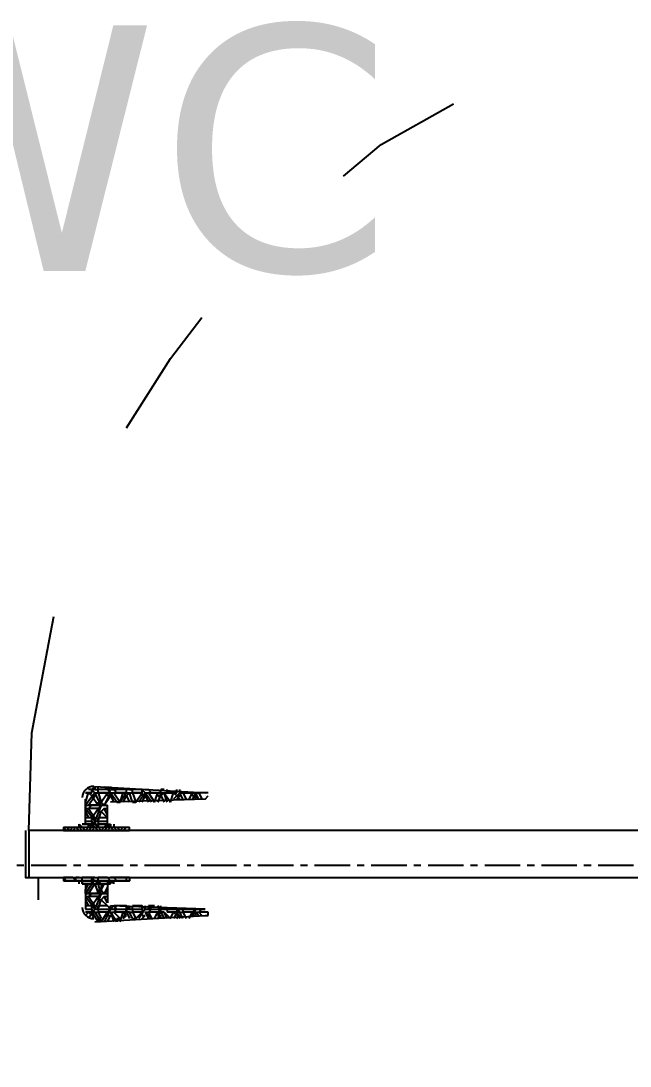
# Model space of a CAD drawing. Header units: centimetres. Extents: x -135 to 4129, y -1176 to 1044.
# Drawn here: x 655 to 709.5, y 552.5 to 646.1 of the extents above; entities that cross this region are included whole.
import ezdxf
from ezdxf.enums import TextEntityAlignment as Align

# ---------------------------------------------------------------- set-up
doc = ezdxf.new("R2010")
doc.units = ezdxf.units.CM
doc.linetypes.add('CENTER', pattern=[5.08, 3.175, -0.635, 0.635, -0.635])
for name, color, linetype in [('AKS', 4, 'CENTER'), ('IC_DUVAR_60', 30, 'Continuous'), ('IC_KAPILAR', 7, 'Continuous'), ('ODA_ADLARI', 7, 'Continuous'), ('OZEL_PANEL_OLCU_CM', 3, 'Continuous')]:
    doc.layers.add(name, color=color, linetype=linetype)
doc.styles.add('PORTMAN', font='DejaVuSans.ttf')
doc.dimstyles.new('PORTMAN', dxfattribs={"dimtxt": 14, "dimasz": 9, "dimexe": 6, "dimexo": 5, "dimgap": 4, "dimtad": 1, "dimtxsty": 'PORTMAN', "dimblk": 'ARCHTICK', "dimcen": 2.5, "dimazin": 3, "dimtfac": 0.5, "dimtmove": 2, "dimatfit": 3})

# ---------------------------------------------------------------- blocks, each defined once
blk = doc.blocks.new('kaynak-ic-kapi')
at = {"color": 133, "linetype": 'Continuous', "lineweight": 25, "true_color": 0x6ec1dd}
for p, q in [((54259.032, 7922.696), (54259.314, 7922.978)), ((54259.314, 7922.978), (54259.314, 7922.696)), ((54259.314, 7922.978), (54269.182, 7922.414)), ((54259.596, 7922.696), (54259.596, 7922.978)), ((54260.16, 7922.978), (54260.442, 7922.696)), ((54260.442, 7922.978), (54260.442, 7922.696)), ((54260.724, 7922.696), (54260.724, 7922.978)), ((54258.468, 7922.414), (54259.032, 7922.414)), ((54259.032, 7922.414), (54258.468, 7922.414)), ((54258.468, 7921.568), (54258.75, 7922.414)), ((54258.75, 7922.696), (54258.75, 7922.696)), ((54259.032, 7922.696), (54258.75, 7922.696)), ((54258.75, 7922.696), (54258.75, 7922.696)), ((54259.032, 7922.132), (54258.75, 7922.414)), ((54258.75, 7921.286), (54259.314, 7922.132)), ((54259.032, 7922.414), (54259.032, 7922.696)), ((54259.314, 7922.696), (54259.032, 7922.696)), ((54259.032, 7922.414), (54259.032, 7922.414)), ((54259.314, 7922.414), (54259.032, 7922.132)), ((54259.032, 7922.132), (54259.314, 7922.132)), ((54259.032, 7922.132), (54259.596, 7921.286)), ((54259.314, 7922.696), (54259.596, 7922.696)), ((54259.314, 7922.414), (54259.596, 7922.414)), ((54259.596, 7922.414), (54259.596, 7922.696)), ((54260.442, 7922.696), (54259.596, 7922.696)), ((54259.596, 7922.414), (54259.596, 7922.414)), ((54260.442, 7922.414), (54259.596, 7922.414)), ((54259.596, 7922.414), (54259.878, 7921.568)), ((54259.878, 7921.568), (54260.442, 7922.414)), ((54260.724, 7922.414), (54260.16, 7921.286)), ((54260.16, 7921.286), (54260.724, 7922.132)), ((54260.724, 7922.414), (54260.442, 7922.696)), ((54260.724, 7922.414), (54260.442, 7922.414)), ((54260.442, 7922.132), (54260.442, 7922.414)), ((54260.442, 7922.132), (54260.724, 7922.132)), ((54261.006, 7922.696), (54260.724, 7922.696)), ((54260.724, 7922.696), (54260.724, 7922.696)), ((54260.724, 7922.696), (54261.006, 7922.696)), ((54260.724, 7922.414), (54260.724, 7922.132)), ((54260.724, 7922.414), (54261.006, 7922.414)), ((54260.724, 7922.132), (54261.006, 7921.568)), ((54261.288, 7922.414), (54261.006, 7922.696)), ((54262.134, 7922.696), (54261.006, 7922.696)), ((54261.006, 7922.696), (54261.288, 7922.696)), ((54261.288, 7922.414), (54261.006, 7922.414)), ((54262.134, 7922.414), (54261.006, 7922.414)), ((54261.006, 7922.414), (54261.57, 7921.568)), ((54262.134, 7922.414), (54261.57, 7921.568)), ((54261.57, 7921.568), (54261.852, 7922.414)), ((54261.852, 7922.696), (54261.852, 7922.696)), ((54261.852, 7922.696), (54261.852, 7922.696)), ((54262.134, 7922.132), (54261.852, 7922.414)), ((54261.852, 7921.568), (54262.134, 7922.132)), ((54262.134, 7922.414), (54262.134, 7922.696)), ((54262.134, 7922.414), (54262.134, 7922.696)), ((54262.416, 7922.696), (54262.134, 7922.696)), ((54262.134, 7922.414), (54262.134, 7922.414)), ((54262.416, 7922.414), (54262.134, 7922.132)), ((54262.134, 7922.132), (54262.134, 7922.132)), ((54262.134, 7922.132), (54262.416, 7921.568)), ((54262.416, 7922.696), (54262.416, 7922.696)), ((54262.416, 7922.696), (54262.698, 7922.696)), ((54262.698, 7921.568), (54262.416, 7922.414)), ((54262.416, 7922.414), (54262.698, 7922.414)), ((54262.698, 7922.414), (54262.698, 7922.696)), ((54263.543, 7922.696), (54262.698, 7922.696)), ((54262.698, 7922.696), (54262.698, 7922.696)), ((54262.698, 7922.414), (54262.698, 7922.414)), ((54263.543, 7922.414), (54262.698, 7922.414)), ((54262.698, 7922.414), (54262.979, 7921.568)), ((54262.979, 7921.568), (54263.543, 7922.414)), ((54263.825, 7922.414), (54263.261, 7921.568)), ((54263.543, 7922.414), (54263.543, 7922.696)), ((54263.543, 7922.696), (54263.543, 7922.696)), ((54263.543, 7922.696), (54263.543, 7922.696)), ((54263.543, 7922.414), (54263.543, 7922.414)), ((54263.543, 7922.132), (54263.543, 7922.414)), ((54263.543, 7922.132), (54263.825, 7922.132)), ((54263.543, 7921.568), (54263.825, 7922.132)), ((54263.825, 7922.696), (54263.825, 7922.696)), ((54263.825, 7922.696), (54263.825, 7922.696)), ((54263.825, 7922.696), (54264.107, 7922.696)), ((54263.825, 7922.414), (54263.825, 7922.132)), ((54263.825, 7922.414), (54264.107, 7922.414)), ((54263.825, 7922.132), (54264.107, 7921.568)), ((54264.389, 7922.414), (54264.107, 7922.696)), ((54264.107, 7922.696), (54264.107, 7922.696)), ((54264.389, 7922.414), (54264.107, 7922.414)), ((54264.953, 7922.414), (54264.107, 7922.414)), ((54264.107, 7922.414), (54264.671, 7921.568)), ((54264.671, 7921.568), (54264.953, 7922.414)), ((54265.235, 7922.414), (54264.953, 7921.568)), ((54265.235, 7922.414), (54264.953, 7922.414)), ((54264.953, 7922.132), (54264.953, 7922.414)), ((54264.953, 7922.132), (54265.235, 7922.132)), ((54264.953, 7921.568), (54265.235, 7922.132)), ((54265.235, 7922.414), (54265.235, 7922.696)), ((54265.235, 7922.414), (54265.235, 7922.696)), ((54265.517, 7922.696), (54265.235, 7922.696)), ((54265.517, 7922.414), (54265.235, 7922.132)), ((54265.235, 7922.132), (54265.517, 7921.568)), ((54265.517, 7922.696), (54265.517, 7922.696)), ((54265.517, 7922.696), (54265.517, 7922.696)), ((54265.517, 7922.696), (54265.517, 7922.696)), ((54265.799, 7921.568), (54265.517, 7922.414)), ((54265.517, 7922.414), (54265.517, 7922.414)), ((54265.517, 7922.414), (54266.081, 7921.568)), ((54265.799, 7922.414), (54265.799, 7922.696)), ((54265.799, 7922.414), (54265.799, 7922.414)), ((54266.645, 7922.414), (54265.799, 7922.414)), ((54266.081, 7921.568), (54266.363, 7922.414)), ((54266.927, 7922.414), (54266.363, 7921.85)), ((54266.645, 7922.132), (54266.363, 7922.414)), ((54266.645, 7922.414), (54266.645, 7922.696)), ((54266.645, 7922.414), (54266.645, 7922.414)), ((54266.927, 7922.414), (54266.645, 7922.132)), ((54266.645, 7922.132), (54266.927, 7922.132)), ((54266.645, 7921.85), (54266.927, 7922.132)), ((54266.645, 7922.132), (54266.927, 7921.85)), ((54266.927, 7922.414), (54268.336, 7922.414)), ((54266.927, 7922.414), (54267.209, 7922.414)), ((54267.209, 7922.414), (54267.209, 7922.414)), ((54267.209, 7922.414), (54267.209, 7922.414)), ((54268.054, 7922.414), (54267.209, 7922.414)), ((54267.209, 7922.414), (54267.491, 7921.85)), ((54267.772, 7921.85), (54268.054, 7922.414)), ((54268.336, 7922.414), (54268.054, 7921.85)), ((54268.336, 7922.414), (54268.054, 7922.414)), ((54268.054, 7922.132), (54268.054, 7922.414)), ((54268.054, 7922.132), (54268.336, 7922.132)), ((54268.618, 7921.85), (54268.336, 7922.414)), ((54268.336, 7922.414), (54268.336, 7922.414)), ((54268.336, 7922.414), (54268.336, 7922.132)), ((54268.336, 7922.414), (54268.618, 7922.414)), ((54268.336, 7921.85), (54268.336, 7922.132)), ((54268.336, 7922.132), (54268.618, 7921.85)), ((54268.9, 7922.414), (54268.618, 7922.414)), ((54269.464, 7922.414), (54268.618, 7922.414)), ((54268.618, 7922.414), (54268.9, 7921.85)), ((54269.182, 7921.85), (54269.464, 7922.132)), ((54269.464, 7922.132), (54269.464, 7922.132)), ((54258.468, 7921.85), (54258.468, 7921.568)), ((54258.468, 7919.595), (54258.468, 7921.85)), ((54258.468, 7921.286), (54258.468, 7921.568)), ((54258.468, 7921.568), (54258.468, 7921.568)), ((54258.468, 7921.286), (54258.468, 7921.286)), ((54258.468, 7921.286), (54258.75, 7921.286)), ((54259.032, 7921.286), (54258.75, 7921.286)), ((54259.032, 7921.286), (54258.75, 7921.004)), ((54259.596, 7921.286), (54258.75, 7921.286)), ((54259.596, 7921.568), (54259.596, 7921.286)), ((54259.596, 7921.568), (54259.878, 7921.568)), ((54259.878, 7921.286), (54259.596, 7921.286)), ((54259.878, 7921.286), (54259.596, 7921.004)), ((54260.16, 7921.286), (54259.878, 7921.568)), ((54260.16, 7921.286), (54260.16, 7921.286)), ((54260.442, 7921.286), (54260.442, 7921.286)), ((54260.442, 7921.286), (54260.442, 7921.286)), ((54260.442, 7919.595), (54260.442, 7921.286)), ((54269.182, 7921.85), (54260.724, 7921.568)), ((54260.724, 7921.286), (54260.724, 7921.286)), ((54261.288, 7921.568), (54261.288, 7921.568)), ((54261.288, 7921.568), (54261.57, 7921.568)), ((54262.698, 7921.568), (54262.698, 7921.568)), ((54262.698, 7921.568), (54262.979, 7921.568)), ((54258.468, 7921.004), (54258.468, 7920.723)), ((54258.468, 7921.004), (54258.75, 7921.004)), ((54258.468, 7920.723), (54258.468, 7920.723)), ((54258.468, 7920.723), (54258.468, 7920.723)), ((54258.468, 7920.723), (54258.75, 7920.159)), ((54259.032, 7920.159), (54258.468, 7920.159)), ((54259.596, 7921.004), (54258.75, 7921.004)), ((54258.75, 7921.004), (54259.314, 7920.159)), ((54259.032, 7920.159), (54258.75, 7920.159)), ((54259.032, 7920.159), (54259.596, 7921.004)), ((54259.032, 7919.877), (54259.032, 7920.159)), ((54259.314, 7919.877), (54259.032, 7920.159)), ((54259.032, 7920.159), (54259.314, 7920.159)), ((54259.596, 7920.723), (54259.596, 7921.004)), ((54259.596, 7920.723), (54259.878, 7920.723)), ((54259.596, 7919.877), (54259.878, 7920.723)), ((54259.596, 7919.877), (54259.596, 7920.159)), ((54260.442, 7920.159), (54259.596, 7920.159)), ((54260.16, 7921.004), (54259.878, 7920.723)), ((54259.878, 7920.723), (54260.442, 7920.159)), ((54260.442, 7920.441), (54260.16, 7921.004)), ((54260.16, 7921.004), (54260.16, 7921.004)), ((54260.16, 7921.004), (54260.442, 7921.004)), ((54260.442, 7921.004), (54260.442, 7921.004)), ((54260.442, 7921.004), (54260.442, 7921.004)), ((54260.442, 7920.159), (54260.442, 7920.159)), ((54256.777, 7919.031), (54256.495, 7919.313)), ((54256.495, 7919.313), (54262.416, 7919.313)), ((54256.777, 7919.031), (54257.059, 7919.313)), ((54256.777, 7919.313), (54257.059, 7919.031)), ((54257.341, 7919.313), (54257.059, 7919.031)), ((54257.341, 7919.031), (54257.623, 7919.313)), ((54257.623, 7919.313), (54257.905, 7919.031)), ((54257.905, 7919.313), (54257.905, 7919.595)), ((54257.905, 7919.595), (54258.187, 7919.313)), ((54257.905, 7919.595), (54257.905, 7919.313)), ((54258.187, 7919.031), (54257.905, 7919.313)), ((54258.187, 7919.595), (54258.187, 7919.595)), ((54259.032, 7919.595), (54258.187, 7919.595)), ((54258.187, 7919.595), (54260.724, 7919.595)), ((54258.187, 7919.595), (54258.187, 7919.595)), ((54258.187, 7919.313), (54258.468, 7919.031)), ((54258.468, 7919.877), (54259.032, 7919.877)), ((54258.468, 7919.031), (54258.75, 7919.313)), ((54259.032, 7919.313), (54258.75, 7919.595)), ((54258.75, 7919.313), (54258.75, 7919.595)), ((54259.032, 7919.877), (54259.032, 7919.595)), ((54259.032, 7919.595), (54259.314, 7919.313)), ((54259.032, 7919.313), (54259.314, 7919.313)), ((54259.032, 7919.031), (54259.314, 7919.313)), ((54259.314, 7919.877), (54260.442, 7919.877)), ((54259.314, 7919.877), (54259.596, 7919.877)), ((54259.314, 7919.877), (54259.596, 7919.877)), ((54259.314, 7919.313), (54259.596, 7919.031)), ((54259.596, 7919.877), (54259.596, 7919.595)), ((54259.596, 7919.877), (54259.596, 7919.595)), ((54260.442, 7919.595), (54259.596, 7919.595)), ((54260.442, 7919.595), (54260.442, 7919.595)), ((54260.442, 7919.313), (54260.442, 7919.595)), ((54260.442, 7919.313), (54260.724, 7919.313)), ((54260.442, 7919.031), (54260.724, 7919.313)), ((54260.724, 7919.595), (54260.724, 7919.595)), ((54260.724, 7919.595), (54260.724, 7919.595)), ((54261.006, 7919.595), (54261.006, 7919.313)), ((54261.288, 7919.031), (54261.006, 7919.313)), ((54261.288, 7919.313), (54261.57, 7919.031)), ((54261.57, 7919.031), (54261.852, 7919.313)), ((54262.134, 7919.313), (54261.852, 7919.031)), ((54261.852, 7919.031), (54262.134, 7919.313)), ((54262.416, 7919.313), (54262.416, 7919.313)), ((54327.544, 7919.031), (54253.394, 7919.031)), ((54253.394, 7919.031), (54253.394, 7914.802)), ((54256.777, 7919.031), (54256.495, 7919.031)), ((54256.495, 7919.031), (54256.495, 7919.031)), ((54256.777, 7919.031), (54257.059, 7919.031)), ((54258.187, 7919.031), (54258.187, 7919.031)), ((54258.187, 7919.031), (54258.468, 7919.031)), ((54259.596, 7919.031), (54259.596, 7919.031)), ((54259.596, 7919.031), (54259.878, 7919.031)), ((54261.288, 7919.031), (54261.288, 7919.031)), ((54261.288, 7919.031), (54261.57, 7919.031)), ((54253.394, 7914.802), (54327.262, 7914.802)), ((54254.239, 7914.802), (54254.239, 7912.828)), ((54256.495, 7914.802), (54256.495, 7914.802)), ((54256.777, 7914.52), (54256.495, 7914.802)), ((54257.341, 7914.802), (54256.495, 7914.802)), ((54256.495, 7914.802), (54256.495, 7914.802)), ((54256.495, 7914.802), (54256.495, 7914.52)), ((54256.495, 7914.52), (54256.495, 7914.52)), ((54256.777, 7914.52), (54256.495, 7914.52)), ((54256.495, 7914.52), (54256.495, 7914.52)), ((54257.623, 7914.52), (54257.341, 7914.802)), ((54257.341, 7914.802), (54257.341, 7914.802)), ((54257.341, 7914.802), (54257.341, 7914.802)), ((54257.623, 7914.52), (54257.341, 7914.52)), ((54257.905, 7914.802), (54257.623, 7914.802)), ((54257.623, 7914.802), (54257.623, 7914.802)), ((54257.623, 7914.802), (54257.905, 7914.802)), ((54257.623, 7914.52), (54257.623, 7914.52)), ((54257.623, 7914.52), (54257.623, 7914.52)), ((54257.623, 7914.52), (54257.905, 7914.52)), ((54257.905, 7914.802), (54258.187, 7914.802)), ((54257.905, 7914.52), (54258.187, 7914.52)), ((54257.905, 7914.238), (54257.905, 7914.52)), ((54258.187, 7914.52), (54258.187, 7914.802)), ((54259.032, 7914.802), (54258.187, 7914.802)), ((54258.187, 7914.238), (54258.187, 7914.52)), ((54258.187, 7914.52), (54258.187, 7914.238)), ((54259.032, 7914.802), (54258.75, 7914.802)), ((54258.75, 7914.802), (54258.75, 7914.802)), ((54259.032, 7914.52), (54259.032, 7914.802)), ((54259.314, 7914.802), (54259.032, 7914.802)), ((54259.032, 7914.52), (54259.032, 7914.238)), ((54259.314, 7914.52), (54259.032, 7914.52)), ((54259.032, 7914.238), (54259.032, 7914.52)), ((54259.032, 7914.238), (54259.314, 7914.52)), ((54259.314, 7914.802), (54259.314, 7914.802)), ((54259.314, 7914.802), (54259.596, 7914.802)), ((54259.314, 7914.52), (54259.596, 7914.52)), ((54259.596, 7914.52), (54259.596, 7914.802)), ((54260.442, 7914.802), (54259.596, 7914.802)), ((54259.596, 7914.802), (54259.596, 7914.802)), ((54259.596, 7914.238), (54259.596, 7914.52)), ((54259.596, 7914.52), (54259.596, 7914.52)), ((54259.596, 7914.52), (54259.878, 7914.238)), ((54260.724, 7914.52), (54260.442, 7914.802)), ((54260.724, 7914.52), (54260.442, 7914.802)), ((54260.442, 7914.802), (54260.442, 7914.802)), ((54260.442, 7914.802), (54260.442, 7914.802)), ((54260.724, 7914.52), (54260.442, 7914.238)), ((54261.006, 7914.802), (54260.724, 7914.802)), ((54260.724, 7914.802), (54260.724, 7914.802)), ((54260.724, 7914.802), (54261.006, 7914.802)), ((54261.006, 7914.238), (54260.724, 7914.52)), ((54260.724, 7914.52), (54260.724, 7914.238)), ((54260.724, 7914.52), (54261.006, 7914.52)), ((54261.288, 7914.52), (54261.006, 7914.802)), ((54262.134, 7914.802), (54261.006, 7914.802)), ((54261.006, 7914.802), (54261.288, 7914.802)), ((54261.006, 7914.52), (54261.006, 7914.52)), ((54261.006, 7914.238), (54261.006, 7914.52)), ((54261.288, 7914.52), (54261.288, 7914.52)), ((54261.852, 7914.802), (54261.852, 7914.802)), ((54261.852, 7914.802), (54261.852, 7914.802)), ((54262.134, 7914.52), (54262.134, 7914.802)), ((54262.134, 7914.52), (54262.134, 7914.802)), ((54262.416, 7914.802), (54262.134, 7914.802)), ((54262.134, 7914.52), (54262.134, 7914.52)), ((54262.134, 7914.52), (54262.134, 7914.52)), ((54262.416, 7914.802), (54262.416, 7914.802)), ((54262.416, 7914.802), (54262.416, 7914.802)), ((54262.416, 7914.52), (54262.416, 7914.52)), ((54262.416, 7914.52), (54262.416, 7914.52)), ((54262.416, 7914.52), (54262.416, 7914.52)), ((54259.032, 7914.238), (54258.187, 7914.238)), ((54258.187, 7914.238), (54258.187, 7914.238)), ((54258.187, 7914.238), (54260.724, 7914.238)), ((54258.468, 7913.674), (54258.75, 7914.238)), ((54258.468, 7914.238), (54258.468, 7911.982)), ((54258.468, 7913.392), (54258.468, 7913.674)), ((54258.468, 7913.674), (54258.468, 7913.674)), ((54258.468, 7913.674), (54258.468, 7913.674)), ((54259.032, 7914.238), (54258.75, 7914.238)), ((54258.75, 7914.238), (54258.75, 7914.238)), ((54258.75, 7913.392), (54259.314, 7914.238)), ((54259.032, 7914.238), (54259.314, 7914.238)), ((54259.032, 7914.238), (54259.314, 7914.238)), ((54259.314, 7914.238), (54259.314, 7914.238)), ((54259.314, 7914.238), (54259.596, 7913.392)), ((54259.878, 7913.392), (54259.596, 7914.238)), ((54260.442, 7914.238), (54259.596, 7914.238)), ((54259.596, 7913.674), (54259.596, 7913.392)), ((54259.596, 7913.674), (54259.878, 7913.674)), ((54259.878, 7913.674), (54260.16, 7914.238)), ((54259.878, 7914.238), (54259.878, 7913.674)), ((54260.16, 7913.392), (54259.878, 7913.674)), ((54260.16, 7914.238), (54260.442, 7914.238)), ((54260.442, 7913.956), (54260.16, 7913.392)), ((54260.16, 7913.392), (54260.442, 7913.674)), ((54260.442, 7914.238), (54260.442, 7914.238)), ((54260.442, 7914.238), (54260.724, 7914.238)), ((54260.442, 7914.238), (54260.442, 7912.546)), ((54260.724, 7914.238), (54260.724, 7914.238)), ((54260.724, 7914.238), (54260.724, 7914.238)), ((54260.724, 7914.238), (54260.724, 7914.238)), ((54258.468, 7913.392), (54258.468, 7913.392)), ((54258.468, 7913.392), (54258.75, 7913.392)), ((54259.314, 7911.982), (54258.468, 7913.11)), ((54258.468, 7913.11), (54258.468, 7912.828)), ((54258.468, 7913.11), (54258.75, 7913.11)), ((54258.468, 7912.828), (54258.468, 7912.828)), ((54258.468, 7912.828), (54258.468, 7912.828)), ((54258.468, 7912.828), (54258.75, 7912.264)), ((54259.032, 7913.392), (54258.75, 7913.392)), ((54259.032, 7913.392), (54258.75, 7913.11)), ((54259.596, 7913.392), (54258.75, 7913.392)), ((54259.596, 7913.11), (54258.75, 7913.11)), ((54258.75, 7913.11), (54259.314, 7912.264)), ((54259.032, 7912.264), (54259.596, 7913.11)), ((54259.878, 7913.392), (54259.596, 7913.392)), ((54259.878, 7913.392), (54259.596, 7913.11)), ((54259.596, 7912.828), (54259.596, 7913.11)), ((54259.596, 7912.828), (54259.878, 7912.828)), ((54259.596, 7911.982), (54259.878, 7912.828)), ((54260.16, 7913.11), (54259.878, 7912.828)), ((54259.878, 7912.828), (54260.442, 7912.264)), ((54260.16, 7913.392), (54260.16, 7913.392)), ((54260.442, 7912.546), (54260.16, 7913.11)), ((54260.16, 7913.11), (54260.16, 7913.11)), ((54260.16, 7913.11), (54260.442, 7913.11)), ((54260.442, 7913.392), (54260.442, 7913.392)), ((54260.442, 7913.392), (54260.442, 7913.392)), ((54260.442, 7913.11), (54260.442, 7913.11)), ((54260.442, 7913.11), (54260.442, 7913.11)), ((54259.032, 7912.264), (54258.468, 7912.264)), ((54258.468, 7911.982), (54259.032, 7911.982)), ((54259.032, 7911.7), (54258.468, 7911.7)), ((54258.468, 7911.418), (54258.75, 7911.7)), ((54259.032, 7912.264), (54258.75, 7912.264)), ((54259.032, 7911.418), (54258.75, 7911.7)), ((54259.032, 7911.982), (54259.032, 7912.264)), ((54259.314, 7911.982), (54259.032, 7912.264)), ((54259.032, 7912.264), (54259.314, 7912.264)), ((54259.032, 7911.982), (54259.032, 7911.7)), ((54259.314, 7911.7), (54259.032, 7911.7)), ((54259.032, 7911.7), (54259.596, 7910.855)), ((54259.314, 7911.982), (54259.596, 7911.982)), ((54259.878, 7910.855), (54259.314, 7911.7)), ((54259.314, 7911.7), (54259.596, 7911.7)), ((54259.596, 7911.982), (54259.596, 7912.264)), ((54260.442, 7912.264), (54259.596, 7912.264)), ((54259.596, 7911.982), (54259.596, 7911.7)), ((54260.442, 7911.7), (54259.596, 7911.7)), ((54259.596, 7911.7), (54259.878, 7911.137)), ((54259.878, 7910.855), (54260.442, 7911.7)), ((54260.724, 7911.982), (54260.442, 7912.264)), ((54260.724, 7911.982), (54260.442, 7912.264)), ((54260.442, 7912.264), (54260.442, 7912.264)), ((54260.724, 7911.982), (54260.442, 7911.7)), ((54260.442, 7911.418), (54260.442, 7911.7)), ((54260.724, 7912.546), (54260.724, 7912.546)), ((54260.724, 7911.982), (54260.724, 7912.264)), ((54260.724, 7912.264), (54260.724, 7912.264)), ((54269.182, 7911.982), (54260.724, 7912.264)), ((54260.724, 7911.982), (54261.006, 7911.982)), ((54261.288, 7910.855), (54260.724, 7911.7)), ((54260.724, 7911.7), (54260.724, 7911.7)), ((54260.724, 7911.7), (54261.006, 7911.7)), ((54260.724, 7911.7), (54261.006, 7910.855)), ((54261.288, 7911.982), (54261.006, 7912.264)), ((54262.134, 7912.264), (54261.006, 7912.264)), ((54261.006, 7911.982), (54261.288, 7912.264)), ((54261.288, 7911.982), (54261.006, 7911.7)), ((54262.134, 7911.7), (54261.006, 7911.7)), ((54261.006, 7911.7), (54261.57, 7911.137)), ((54261.57, 7910.855), (54261.852, 7911.7)), ((54261.852, 7912.264), (54261.852, 7912.264)), ((54261.852, 7912.264), (54261.852, 7912.264)), ((54262.134, 7911.982), (54261.852, 7911.137)), ((54262.134, 7911.418), (54261.852, 7911.7)), ((54262.134, 7911.982), (54262.134, 7912.264)), ((54262.134, 7911.982), (54262.134, 7912.264)), ((54262.416, 7911.982), (54262.134, 7912.264)), ((54262.134, 7911.982), (54262.134, 7911.7)), ((54262.416, 7911.7), (54262.134, 7911.7)), ((54262.134, 7911.7), (54262.416, 7911.137)), ((54262.416, 7912.264), (54262.416, 7911.982)), ((54262.416, 7911.982), (54262.698, 7911.982)), ((54262.698, 7911.137), (54262.416, 7911.7)), ((54262.416, 7911.7), (54262.698, 7911.7)), ((54262.698, 7911.982), (54262.698, 7912.264)), ((54263.543, 7912.264), (54262.698, 7912.264)), ((54262.698, 7911.982), (54262.698, 7912.264)), ((54262.698, 7911.982), (54262.698, 7911.7)), ((54263.543, 7911.7), (54262.698, 7911.7)), ((54262.698, 7911.7), (54262.979, 7911.137)), ((54262.979, 7911.137), (54263.543, 7911.7)), ((54263.261, 7912.264), (54263.543, 7912.264)), ((54263.825, 7911.982), (54263.543, 7912.264)), ((54263.543, 7911.982), (54263.543, 7912.264)), ((54263.543, 7912.264), (54263.543, 7912.264)), ((54263.543, 7911.982), (54263.543, 7911.7)), ((54263.543, 7911.418), (54263.543, 7911.7)), ((54263.825, 7911.982), (54263.825, 7912.264)), ((54263.825, 7911.982), (54264.107, 7911.982)), ((54264.389, 7911.137), (54263.825, 7911.7)), ((54263.825, 7911.7), (54263.825, 7911.7)), ((54263.825, 7911.7), (54264.107, 7911.7)), ((54263.825, 7911.7), (54264.107, 7911.137)), ((54264.389, 7911.982), (54264.107, 7912.264)), ((54264.671, 7912.264), (54264.107, 7912.264)), ((54264.107, 7911.982), (54264.107, 7912.264)), ((54264.389, 7911.982), (54264.107, 7911.7)), ((54264.953, 7911.7), (54264.107, 7911.7)), ((54264.107, 7911.7), (54264.389, 7911.137)), ((54264.671, 7911.137), (54264.953, 7911.7)), ((54265.235, 7911.982), (54264.953, 7912.264)), ((54265.235, 7911.982), (54264.953, 7911.137)), ((54265.235, 7911.982), (54264.953, 7911.7)), ((54264.953, 7911.418), (54264.953, 7911.7)), ((54265.235, 7911.982), (54265.235, 7912.264)), ((54265.517, 7911.982), (54265.235, 7911.982)), ((54265.517, 7911.7), (54265.235, 7911.7)), ((54265.235, 7911.7), (54265.517, 7911.137)), ((54265.517, 7911.982), (54265.517, 7911.982)), ((54265.517, 7911.982), (54265.517, 7911.982)), ((54265.517, 7911.982), (54265.799, 7911.982)), ((54265.799, 7911.137), (54265.517, 7911.7)), ((54265.517, 7911.7), (54265.517, 7911.7)), ((54265.517, 7911.7), (54266.081, 7911.137)), ((54265.799, 7911.982), (54265.799, 7911.982)), ((54265.799, 7911.982), (54265.799, 7911.7)), ((54266.645, 7911.7), (54265.799, 7911.7)), ((54266.081, 7911.137), (54266.363, 7911.7)), ((54266.927, 7911.982), (54266.363, 7911.137)), ((54266.645, 7911.418), (54266.363, 7911.7)), ((54266.927, 7911.982), (54266.645, 7911.982)), ((54266.645, 7911.982), (54266.645, 7911.982)), ((54266.645, 7911.982), (54266.645, 7911.7)), ((54266.927, 7911.7), (54266.645, 7911.7)), ((54266.645, 7911.7), (54266.927, 7911.137)), ((54266.927, 7911.982), (54266.927, 7911.982)), ((54266.927, 7911.982), (54267.209, 7911.982)), ((54267.209, 7911.137), (54266.927, 7911.7)), ((54266.927, 7911.7), (54267.209, 7911.7)), ((54267.209, 7911.982), (54267.209, 7911.982)), ((54267.209, 7911.982), (54267.209, 7911.7)), ((54267.209, 7911.982), (54267.209, 7911.982)), ((54268.054, 7911.7), (54267.209, 7911.7)), ((54267.209, 7911.7), (54267.491, 7911.137)), ((54267.772, 7911.137), (54268.054, 7911.7)), ((54268.336, 7911.982), (54268.054, 7911.418)), ((54268.336, 7911.982), (54268.054, 7911.7)), ((54268.054, 7911.418), (54268.054, 7911.7)), ((54268.336, 7911.982), (54268.336, 7911.982)), ((54268.336, 7911.982), (54268.336, 7911.982)), ((54268.618, 7911.418), (54268.336, 7911.7)), ((54268.336, 7911.7), (54268.336, 7911.7)), ((54268.336, 7911.7), (54268.618, 7911.7)), ((54268.336, 7911.7), (54268.336, 7911.418)), ((54268.9, 7911.982), (54268.618, 7911.7)), ((54269.464, 7911.7), (54268.618, 7911.7)), ((54268.618, 7911.7), (54268.9, 7911.418)), ((54268.9, 7911.982), (54268.9, 7911.982)), ((54269.182, 7911.7), (54269.182, 7911.7)), ((54269.464, 7911.418), (54269.464, 7911.7)), ((54259.032, 7911.418), (54259.314, 7911.418)), ((54259.032, 7911.137), (54259.314, 7911.418)), ((54259.314, 7910.855), (54269.182, 7911.418)), ((54259.596, 7911.137), (54259.596, 7910.855)), ((54259.596, 7911.137), (54259.878, 7911.137)), ((54259.878, 7910.855), (54259.878, 7910.855)), ((54260.442, 7911.418), (54260.724, 7911.418)), ((54260.442, 7910.855), (54260.724, 7911.418)), ((54261.288, 7911.137), (54261.288, 7910.855)), ((54261.288, 7911.137), (54261.57, 7911.137)), ((54261.852, 7911.137), (54262.134, 7911.418)), ((54262.134, 7911.418), (54262.134, 7911.418)), ((54262.698, 7911.137), (54262.698, 7911.137)), ((54262.698, 7911.137), (54262.979, 7911.137)), ((54263.543, 7911.418), (54263.825, 7911.418)), ((54263.543, 7911.137), (54263.825, 7911.418)), ((54264.953, 7911.418), (54265.235, 7911.418)), ((54265.235, 7911.137), (54265.235, 7911.418)), ((54266.645, 7911.418), (54266.927, 7911.418)), ((54266.645, 7911.137), (54266.927, 7911.418)), ((54268.054, 7911.418), (54268.336, 7911.418)), ((54268.336, 7911.418), (54268.336, 7911.418)), ((54269.182, 7911.418), (54269.464, 7911.418)), ((54269.182, 7911.418), (54269.182, 7911.418))]:
    blk.add_line(p, q, dxfattribs=at)
at = {"color": 7, "linetype": 'Continuous', "lineweight": 25}
for points in [[(54281.588, 7977.674), (54284.971, 7980.494), (54291.455, 7984.159)], [(54262.134, 7955.119), (54266.081, 7961.322), (54268.9, 7964.987)], [(54253.394, 7919.031), (54253.675, 7927.771), (54255.367, 7936.793), (54255.649, 7938.203)]]:
    blk.add_lwpolyline(points, dxfattribs=at)
at = {"color": 133, "linetype": 'Continuous', "lineweight": 25, "true_color": 0x6ec1dd}
for points in [[(54261.288, 7921.568), (54260.724, 7922.414), (54260.442, 7922.978)], [(54259.314, 7922.414), (54258.468, 7921.286), (54258.468, 7921.004)], [(54259.878, 7921.286), (54259.314, 7922.414), (54259.032, 7922.696)], [(54259.314, 7922.414), (54260.724, 7922.414), (54262.134, 7922.414), (54263.543, 7922.414)], [(54264.389, 7921.568), (54263.825, 7922.414), (54263.543, 7922.696)], [(54263.825, 7922.414), (54265.235, 7922.414), (54266.645, 7922.414)], [(54267.209, 7921.85), (54266.927, 7922.414), (54266.927, 7922.696)], [(54258.468, 7921.286), (54259.878, 7921.286), (54260.442, 7921.286)], [(54259.878, 7921.286), (54259.314, 7919.877), (54259.032, 7919.595), (54259.032, 7919.313), (54258.75, 7919.031)], [(54259.314, 7919.595), (54259.314, 7919.877), (54258.468, 7921.004)], [(54256.495, 7919.313), (54256.495, 7919.031), (54262.416, 7919.031), (54262.416, 7919.313)], [(54259.314, 7919.877), (54259.314, 7919.595), (54259.032, 7919.595)], [(54259.314, 7919.595), (54259.596, 7919.313), (54259.878, 7919.031)], [(54259.596, 7919.595), (54259.596, 7919.313), (54259.878, 7919.031)], [(54259.878, 7919.031), (54260.16, 7919.313), (54260.442, 7919.595)], [(54260.724, 7919.595), (54260.442, 7919.313), (54260.16, 7919.031)], [(54260.724, 7919.595), (54260.724, 7919.313), (54261.006, 7919.031)], [(54253.112, 7919.031), (54253.112, 7914.802), (54254.239, 7914.802)], [(54256.495, 7914.802), (54262.416, 7914.802), (54262.416, 7914.52), (54256.495, 7914.52)], [(54256.495, 7914.52), (54257.623, 7914.52), (54259.032, 7914.52)], [(54257.905, 7914.52), (54257.623, 7914.52), (54257.623, 7914.802)], [(54259.596, 7914.238), (54259.314, 7914.52), (54259.032, 7914.802)], [(54259.314, 7914.52), (54260.724, 7914.52), (54262.134, 7914.52), (54262.416, 7914.52)], [(54260.724, 7914.52), (54260.442, 7914.52), (54260.442, 7914.238)], [(54259.032, 7914.238), (54258.468, 7913.392), (54258.468, 7913.11)], [(54258.468, 7913.392), (54259.878, 7913.392), (54260.442, 7913.392)], [(54259.878, 7913.392), (54259.314, 7911.982), (54258.75, 7911.137)], [(54259.314, 7911.982), (54260.724, 7911.982), (54262.134, 7911.982), (54263.543, 7911.982)], [(54261.006, 7912.264), (54260.724, 7911.982), (54260.16, 7910.855)], [(54263.825, 7912.264), (54263.825, 7911.982), (54263.261, 7911.137)], [(54263.825, 7911.982), (54265.235, 7911.982), (54266.645, 7911.982)], [(54266.927, 7911.982), (54268.336, 7911.982), (54269.182, 7911.982)]]:
    blk.add_lwpolyline(points, dxfattribs=at)
blk.add_lwpolyline([(54269.182, 7922.132), (54269.182, 7922.132)], close=True, dxfattribs=at)
for points in [[(54259.218, 7922.977), (54258.949, 7922.989), (54258.686, 7922.891), (54258.492, 7922.705)], [(54258.492, 7922.705), (54258.297, 7922.518), (54258.187, 7922.261), (54258.187, 7921.991)], [(54258.187, 7912.123), (54258.187, 7911.854), (54258.297, 7911.596), (54258.492, 7911.41)], [(54258.492, 7911.41), (54258.686, 7911.224), (54258.949, 7911.125), (54259.218, 7911.138)]]:
    blk.add_open_spline(points, degree=3, dxfattribs=at)
blk = doc.blocks.new('BOM_K01_IC_KAPI_ACIKLIK820')
at = {"layer": 'IC_KAPILAR'}
blk.add_blockref('kaynak-ic-kapi', (0, 0), dxfattribs=at)
blk = doc.blocks.new('BOM_I12_1205p0_IC_K01_SOL_UST')
at = {"layer": 'IC_KAPILAR', "rotation": 90}
blk.add_blockref('BOM_K01_IC_KAPI_ACIKLIK820', (7918.93, -54230.219), dxfattribs=at)
blk = doc.blocks.new('_ARCHTICK')
at = {"color": 0, "linetype": 'BYBLOCK', "const_width": 0.15}
blk.add_lwpolyline([(-0.5, -0.5), (0.5, 0.5)], dxfattribs=at)

msp = doc.modelspace()

# ---------------------------------------------------------------- linework, layer by layer
at = {"layer": 'AKS'}
msp.add_line((-35, 570.5), (798, 570.5), dxfattribs=at)

# ---------------------------------------------------------------- block references
at = {"layer": 'IC_DUVAR_60', "rotation": 270}
msp.add_blockref('BOM_I12_1205p0_IC_K01_SOL_UST', (632.5, 573.5), dxfattribs=at)

# ---------------------------------------------------------------- texts
at = {"layer": 'ODA_ADLARI', "style": 'PORTMAN'}
msp.add_text('WC', height=22, dxfattribs=at).set_placement((662.875, 634.75), align=Align.MIDDLE_CENTER)

# ---------------------------------------------------------------- dimensions: what is measured, and where the dimension line sits
at = {"layer": 'OZEL_PANEL_OLCU_CM'}
msp.add_linear_dim(base=(632.5, 527.5), p1=(632.5, 573.5), p2=(753, 573.5), dimstyle='PORTMAN', override={"dimtxt": 14, "dimasz": 9, "dimexe": 6, "dimexo": 5, "dimdec": 2, "dimzin": 8, "dimdsep": 44}, dxfattribs=at).render()

doc.saveas('drawing.dxf')
